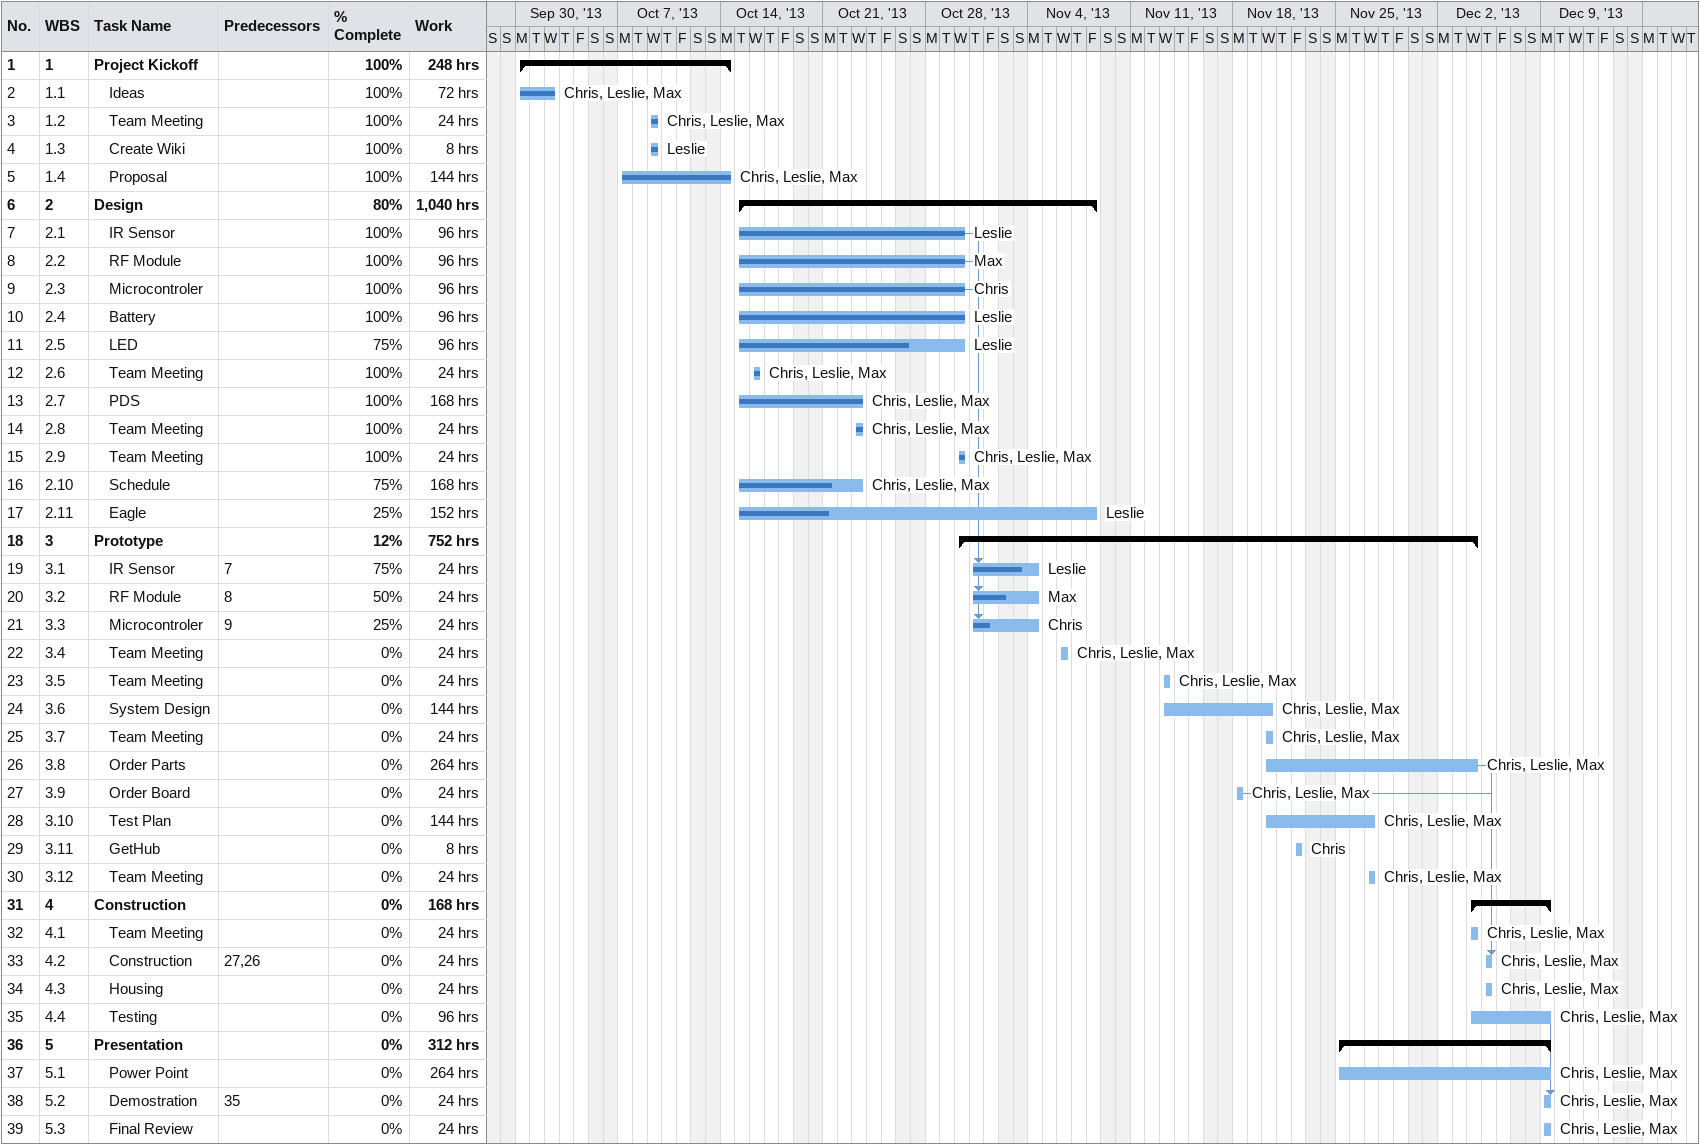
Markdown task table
| ID | WBS | Task | Start | Finish | Predecessors | Resources | % complete | Work (h) |
|---|---|---|---|---|---|---|---|---|
| 1 | 1 | **Project Kickoff** | 2013-09-30 | 2013-10-14 |  |  | 100 | 248 |
| 2 | 1.1 | Ideas | 2013-09-30 | 2013-10-02 |  | Chris, Leslie, Max | 100 | 72 |
| 3 | 1.2 | Team Meeting | 2013-10-09 | 2013-10-09 |  | Chris, Leslie, Max | 100 | 24 |
| 4 | 1.3 | Create Wiki | 2013-10-09 | 2013-10-09 |  | Leslie | 100 | 8 |
| 5 | 1.4 | Proposal | 2013-10-07 | 2013-10-14 |  | Chris, Leslie, Max | 100 | 144 |
| 6 | 2 | **Design** | 2013-10-15 | 2013-11-08 |  |  | 80 | 1040 |
| 7 | 2.1 | IR Sensor | 2013-10-15 | 2013-10-30 |  | Leslie | 100 | 96 |
| 8 | 2.2 | RF Module | 2013-10-15 | 2013-10-30 |  | Max | 100 | 96 |
| 9 | 2.3 | Microcontroler | 2013-10-15 | 2013-10-30 |  | Chris | 100 | 96 |
| 10 | 2.4 | Battery | 2013-10-15 | 2013-10-30 |  | Leslie | 100 | 96 |
| 11 | 2.5 | LED | 2013-10-15 | 2013-10-30 |  | Leslie | 75 | 96 |
| 12 | 2.6 | Team Meeting | 2013-10-16 | 2013-10-16 |  | Chris, Leslie, Max | 100 | 24 |
| 13 | 2.7 | PDS | 2013-10-15 | 2013-10-23 |  | Chris, Leslie, Max | 100 | 168 |
| 14 | 2.8 | Team Meeting | 2013-10-23 | 2013-10-23 |  | Chris, Leslie, Max | 100 | 24 |
| 15 | 2.9 | Team Meeting | 2013-10-30 | 2013-10-30 |  | Chris, Leslie, Max | 100 | 24 |
| 16 | 2.10 | Schedule | 2013-10-15 | 2013-10-23 |  | Chris, Leslie, Max | 75 | 168 |
| 17 | 2.11 | Eagle | 2013-10-15 | 2013-11-08 |  | Leslie | 25 | 152 |
| 18 | 3 | **Prototype** | 2013-10-30 | 2013-12-04 |  |  | 12 | 752 |
| 19 | 3.1 | IR Sensor | 2013-10-31 | 2013-11-04 | 7 | Leslie | 75 | 24 |
| 20 | 3.2 | RF Module | 2013-10-31 | 2013-11-04 | 8 | Max | 50 | 24 |
| 21 | 3.3 | Microcontroler | 2013-10-31 | 2013-11-04 | 9 | Chris | 25 | 24 |
| 22 | 3.4 | Team Meeting | 2013-11-06 | 2013-11-06 |  | Chris, Leslie, Max | 0 | 24 |
| 23 | 3.5 | Team Meeting | 2013-11-13 | 2013-11-13 |  | Chris, Leslie, Max | 0 | 24 |
| 24 | 3.6 | System Design | 2013-11-13 | 2013-11-20 |  | Chris, Leslie, Max | 0 | 144 |
| 25 | 3.7 | Team Meeting | 2013-11-20 | 2013-11-20 |  | Chris, Leslie, Max | 0 | 24 |
| 26 | 3.8 | Order Parts | 2013-11-20 | 2013-12-04 |  | Chris, Leslie, Max | 0 | 264 |
| 27 | 3.9 | Order Board | 2013-11-18 | 2013-11-18 |  | Chris, Leslie, Max | 0 | 24 |
| 28 | 3.10 | Test Plan | 2013-11-20 | 2013-11-27 |  | Chris, Leslie, Max | 0 | 144 |
| 29 | 3.11 | GetHub | 2013-11-22 | 2013-11-22 |  | Chris | 0 | 8 |
| 30 | 3.12 | Team Meeting | 2013-11-27 | 2013-11-27 |  | Chris, Leslie, Max | 0 | 24 |
| 31 | 4 | **Construction** | 2013-12-04 | 2013-12-09 |  |  | 0 | 168 |
| 32 | 4.1 | Team Meeting | 2013-12-04 | 2013-12-04 |  | Chris, Leslie, Max | 0 | 24 |
| 33 | 4.2 | Construction | 2013-12-05 | 2013-12-05 | 27, 26 | Chris, Leslie, Max | 0 | 24 |
| 34 | 4.3 | Housing | 2013-12-05 | 2013-12-05 |  | Chris, Leslie, Max | 0 | 24 |
| 35 | 4.4 | Testing | 2013-12-04 | 2013-12-09 |  | Chris, Leslie, Max | 0 | 96 |
| 36 | 5 | **Presentation** | 2013-11-25 | 2013-12-09 |  |  | 0 | 312 |
| 37 | 5.1 | Power Point | 2013-11-25 | 2013-12-09 |  | Chris, Leslie, Max | 0 | 264 |
| 38 | 5.2 | Demostration | 2013-12-09 | 2013-12-09 | 35 | Chris, Leslie, Max | 0 | 24 |
| 39 | 5.3 | Final Review | 2013-12-09 | 2013-12-09 |  | Chris, Leslie, Max | 0 | 24 |
